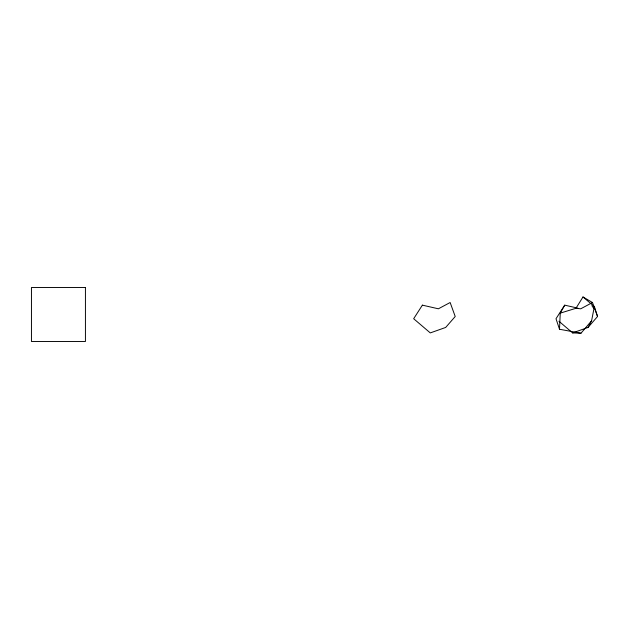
<?xml version="1.0" encoding="UTF-8"?>
<svg xmlns="http://www.w3.org/2000/svg" width="629" height="629" viewBox="0 0 629 629"><rect width="100%" height="100%" fill="white"/><g stroke="black" fill="none" stroke-linecap="round" stroke-linejoin="round"><path stroke-width="0.94" d="M560.258 313.132L575.952 308.289L582.989 296.967L594.366 306.543L591.59 320.782L580.984 333.221L559.503 329.25L560.258 313.132L564.716 305.151L577.902 308.155M558.898 321.199L572.626 332.914L588.029 327.442L591.59 320.782M564.716 305.151L556.005 318.73L559.503 329.25M588.029 327.442L597.55 316.497L594.366 306.543M597.55 316.497L592.487 302.518L580.732 308.8L575.952 308.289M572.626 332.914L580.984 333.221M582.989 296.967L592.487 302.518M591.85 305.631L593.902 308.58M422.381 305.151L413.67 318.73L430.283 332.914L445.686 327.442L455.215 316.497L450.144 302.518L438.389 308.8L422.381 305.151M85.434 287.508L31.45 287.508L31.45 341.492L85.434 341.492L85.434 287.508"/></g></svg>
